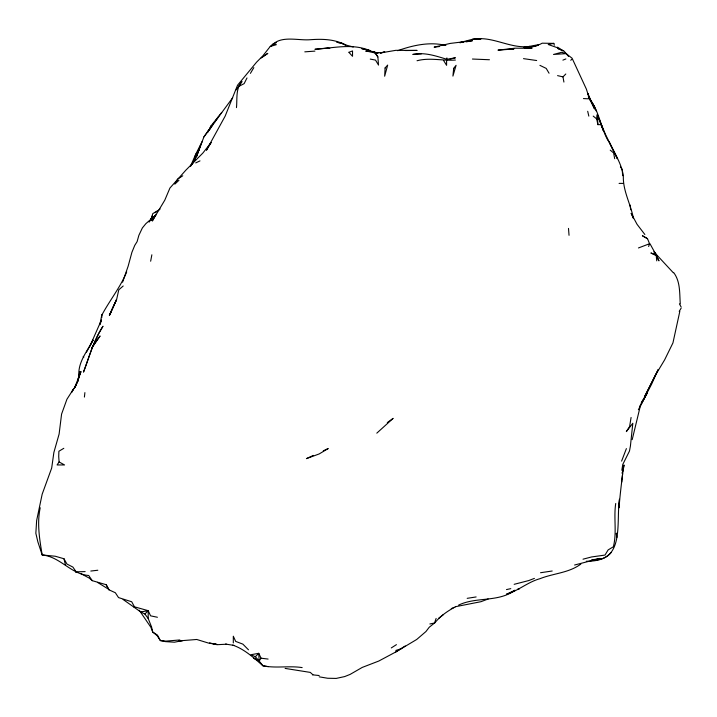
<?xml version="1.0" encoding="UTF-8"?>
<svg xmlns="http://www.w3.org/2000/svg" width="717" height="717" viewBox="0 0 717 717"><rect width="100%" height="100%" fill="white"/><g stroke="black" fill="none" stroke-linecap="round" stroke-linejoin="round"><path stroke-width="1.08" d="M178.623 640.908L182.799 640.559L174.446 642.199L165.448 641.616L160.357 640.568L157.113 635.638L152.739 632.062L151.556 626.945L148.177 618.466L148.204 610.678L134.446 606.815L131.713 601.769L118.52 597.584L115.347 592.744L108.948 589.804L106.206 584.722L92.278 580.671L89.392 578.171L80.904 573.663M101.787 317.64L101.832 314.826L99.86 324.711M236.467 107.613C237.372 98.883 235.472 88.549 241.979 81.577L236.234 89.885M79.085 377.922C76.997 363.241 86.587 352.361 92.932 340.324L86.506 352.119M623.709 465.181C621.98 479.476 620.115 493.43 619.04 507.753L619.488 499.238C615.948 520.793 625.018 561.286 591.615 560.004L600.129 558.426L574.595 565.014M615.724 503.495C613.501 517.898 617.05 532.579 613.358 546.784L608.15 549.903L604.987 555.075L591.615 556.948L583.02 559.188M84.4 397.075L84.893 392.62M79.596 374.722L79.963 371.531L77.723 380.718L80.994 371.531L74.631 387.736L76.567 384.348L71.655 392.181M622.625 473.695L621.612 482.209L621.675 481.752M600.649 124.641L597.906 124.641L596.687 118.923L597.261 114.738L605.623 134.724L617.364 158.69L609.047 141.661C614.245 152.748 621.487 163.395 623.351 175.719C622.714 190.704 630.718 203.897 633.38 218.291L631.139 213.334L637.063 224.331L644.87 234.522M40.215 507.753C36.845 523.446 39.605 539.39 42.186 554.967C60.228 556.706 70.849 574.147 88.702 575.5L92.278 580.671M621.836 470.28L622.777 464.446L629.472 451.074L630.413 446.064L632.824 423.263L626.335 431.607L629.607 426.534L631.085 417.482M623.145 468.246L622.204 473.345L624.265 465.181M150.651 261.221L151.861 254.795M632.188 439.646L640.433 405.589L651.547 384.303L658.143 369.631L644.762 396.322L655.284 375.43L664.623 359.871L672.94 342.914L679.824 311.366M100.272 323.959L101.456 319.952L90.001 345.988M194.432 158.574L195.696 154.361L202.069 141.661L196.548 156.172L203.924 136.893L210.78 127.294L203.924 136.893M196.628 156.324L200.339 145.918L194.45 160.581M150.436 220.648L152.398 215.907M150.794 220.02L152.802 213.612L157.032 211.067M648.625 246.505L649.557 243.735L647.514 238.698L642.441 235.75L647.514 238.698M92.108 348.059L83.504 372.123C89.428 356.582 93.56 340.208 102.997 326.235L98.534 333.988L92.565 347.055M122.598 282.175L128.155 266.159L131.901 252.339L134.751 245.375L137.09 241.665L138.883 235.31L142.369 227.943L145.847 223.686L156.297 214.553M319.182 676.83L327.696 678.255L336.21 678.416L344.725 676.561L350.12 674.401L362.237 667.419L378.773 661.047L395.802 651.959L416.702 639.474L425.943 631.534L429.214 627.276L434.52 623.019L436.124 618.43M626.389 448.6L621.612 461.112M150.731 220.02L151.43 218.085M101.85 315.068C109.638 300.432 120.348 287.4 126.703 271.86M208.002 132.134L210.861 126.058L221.732 112.435M656.763 260.854L656.145 254.92L650.032 243.825M190.498 166.236L195.696 154.361L198.385 150.982M246.989 77.947L244.147 83.62L238.474 86.587M639.985 406.001L647.164 393.131L638.381 409.73M151.188 220.316L155.024 216.032L152.309 221.015L164.785 200.177L169.929 188.033L185.82 170.207L202.839 153.079L211.165 142.477L206.442 150.22L225.156 116.127L237.551 85.215L256.569 62.182L260.827 57.898L267.808 53.372L261.938 57.477M271.465 45.834C280.634 34.882 298.084 40.86 310.667 39.695C322.686 38.808 335.036 39.22 345.872 45.108L341.615 43.289L336.847 42.258L341.857 43.199L344.707 44.705L353.239 46.981M71.637 392.298L73.591 388.874L66.932 399.244L61.581 414.103L59.108 434.072L53.883 452.409L51.687 468.022L42.169 494.201L36.639 520.524L35.85 533.296L37.849 541.81L42.186 554.967L55.254 556.24L63.974 558.749L66.95 564.055L72.892 567.075L76.127 571.834L85.135 571.61M111.449 311.572L109.343 315.202L116.584 299.581L109.477 315.283L116.746 298.989L118.789 289.811L123.199 286.002M209.113 130.431L213.756 123.405M196.682 156.154L190.489 166.353M250.412 73.358L253.836 67.622M679.214 311.366L681.15 308.149M641.312 402.587L644.502 397.379M192.102 164.363L193.868 161.531M255.369 656.718L258.756 653.321L259.16 661.038L255.369 656.718L250.941 654.72L258.756 653.321L261.042 658.197L259.16 661.038L262.942 665.797C275.875 668.495 289.139 665.564 302.153 667.59M149.109 222.1L150.301 220.316M59.099 461.954L57.082 464.948L64.548 464.948L59.099 461.954L58.722 456.666L58.884 451.253L63.813 448.313M206.855 132.842L232.684 97.745M214.392 122.553L218.586 116.638M261.096 58.059L270.246 46.462L273.338 43.827L276.35 42.67M152.219 219.447L155.069 216.041M570.777 60.318L571.619 59.323M673.317 272.756L653.94 251.891M434.61 623.127C439.906 616.441 446.96 611.449 454.372 607.38M123.064 599.475L134.07 607.218L134.446 606.815M563.912 82.07L562.979 76.871L565.794 74.003M134.07 607.218L140.649 611.924L144.897 614.021L148.204 610.678L150.579 615.84L157.426 617.256M178.936 180.308L174.805 184.17L177.664 179.071L182.763 175.79M586.3 561.25C595.262 561.294 605.112 559.825 611.171 552.52M376.801 433.158L393.14 418.361L387.288 422.618M155.087 212.797L160.088 209.032M458.629 605.094C476.357 596.535 498.207 602.576 515.012 590.225L506.48 594.232C518.516 590.7 527.855 581.998 539.946 578.7C553.488 573.286 568.706 573.044 580.824 564.1M438.49 618.43L443.294 614.684M108.948 589.804L106.206 584.722M395.802 651.959L405.195 645.99M391.285 647.926L396.438 644.646M75.581 572.175L76.127 571.834M195.714 162.911L199.989 160.886M313.347 455.412L306.41 458.629L319.182 453.942L328.225 448.528L323.268 450.823M397.666 50.701C413.1 45.216 429.716 41.514 445.875 45.449M451.28 608.616L455.403 606.914M562.899 60.129L565.874 58.946M349.224 52.216L352.531 50.916L352.531 56.302L348.776 52.216M534.407 578.386L528.734 580.564L514.161 584.319M638.453 247.957L649.557 243.735M488.125 599.009L480.937 601.697L455.403 606.716M460.036 42.554L472.431 39.292L480.937 38.969L478.813 39.085M380.225 52.995L395.802 50.333L417.088 50.432L405.365 50.54M395.802 650.436L400.911 648.867M270.246 46.462L276.35 44.696L273.338 43.827M529.98 47.573L538.601 45.171L524.584 48.317M374.785 52.189L366.011 51.221L374.785 52.189L377.877 56.912L378.522 65.086L375.511 60.094L370.259 59.09M417.043 60.748C429.752 57.315 442.622 60.99 455.403 60.049M450.079 59.152L455.403 57.781L446.888 59.314C435.882 55.953 424.455 52 412.831 54.438L421.345 53.874M460.036 42.715L463.917 41.729L459.83 42.626M380.476 52.986L384.742 51.902L381.444 52.708L373.674 52.628L378.092 53.112L361.753 48.622L370.259 50.566M312.495 674.822L319.182 675.531M523.509 47.51L539.829 44.409L542.195 43.19L553.829 43.378L554.331 45.234M506.48 589.58L510.773 588.648M429.859 623.978L434.52 623.019M517.692 589.177L519.493 588.845M466.202 41.855L472.431 40.708L450.258 43.414L434.117 47.152L439.44 46.533M552.198 571.001L540.537 572.731M140.649 611.924L148.204 610.678M467.188 598.337L476.133 596.938M553.829 43.378L548.227 44.508L557.324 47.707M179.85 639.958L165.932 641.115L160.357 640.568L157.48 635.119L152.739 632.062L150.902 627.33L139.232 610.194M90.808 571.046L97.826 570.239M178.703 640.917L196.745 639.474L208.504 643.077L217.018 644.466L212.761 643.552M304.806 51.848L314.924 51.104M511.804 49.114L513.928 48.971L497.965 50.154L514.994 48.191L532.023 48.29L528.832 48.389M476.68 39.193L472.431 39.408C492.194 35.303 510.083 49.186 529.89 46.399M226.599 644.224L217.018 644.691L209.57 642.898M619.085 183.391L622.956 183.391M472.431 59.036L489.451 59.744M583.441 98.579L588.523 98.803M523.509 58.642L536.657 60.524M261.042 658.197L268.095 659.066M285.124 668.414L310.291 672.403L312.872 674.733M268.337 666.649L262.942 665.797C253.89 657.883 244.291 649.028 232.693 645.094M225.532 644.063L234.047 645.417M329.82 48.451L327.696 47.976L314.924 49.285C333.36 48.156 353.006 42.921 370.608 50.943M557.566 75.626L562.979 76.871M539.91 65.355L546.211 68.411L549.052 73.224M655.876 255.476L650.875 252.976L656.145 254.92L658.968 260.854L656.629 256.247M253.684 658.215L259.16 661.038L253.737 658.063M97.458 582.347L109.199 589.616M557.566 47.161L563.159 50.853L557.566 48.353L563.938 51.024L568.563 56.222L566.107 53.632L561.725 52.287L553.506 54.456L566.107 53.632L572.085 58.22L586.372 89.096L589.562 99.098L587.85 93.515L594.581 109.002L588.352 96.526L594.241 106.34L589.464 98.776C599.269 111.054 600.505 127.321 608.124 140.738M593.219 116.1L596.687 118.923M610.221 150.122L613.591 152.918L614.693 158.69M248.485 649.808L242.866 644.135L235.669 641.401L233.312 636.221L233.312 642.943M210.861 126.058L211.264 126.506M144.897 614.021L148.177 618.466M374.57 52.251L377.877 56.912M620.402 166.864L622.222 169.463L622.643 175.719M654.388 251.918L656.691 255.288M568.5 228.4L569.038 235.31M443.554 60.416L446.592 65.319L446.592 59.628M83.199 356.376L83.772 357.326M673.586 272.442C680.496 281.494 679.492 293.172 680.281 303.874M654.289 251.918L656.163 255.324M679.429 303.874L681.15 307.019M594.241 106.161L596.293 111.072M92.807 339.876L93.076 340.548M602.163 127.563L601.24 124.641L603.302 130.521L597.261 114.738L597.906 124.641M587.689 111.296L588.827 116.127M63.974 558.749L65.39 564.781M630.091 205.017L630.673 209.776M446.888 57.916L446.888 59.977M385.092 67.954L384.653 76.217L387.673 65.086L385.092 67.954M453.691 68.348L452.92 76.101L456.075 65.319L453.691 68.348M78.054 380.754L74.631 387.736L78.054 380.754M94.59 343.658L91.919 347.745L100.075 335.968L94.59 343.658M616.692 537.553L616.369 533.296L616.692 537.553"/></g></svg>
